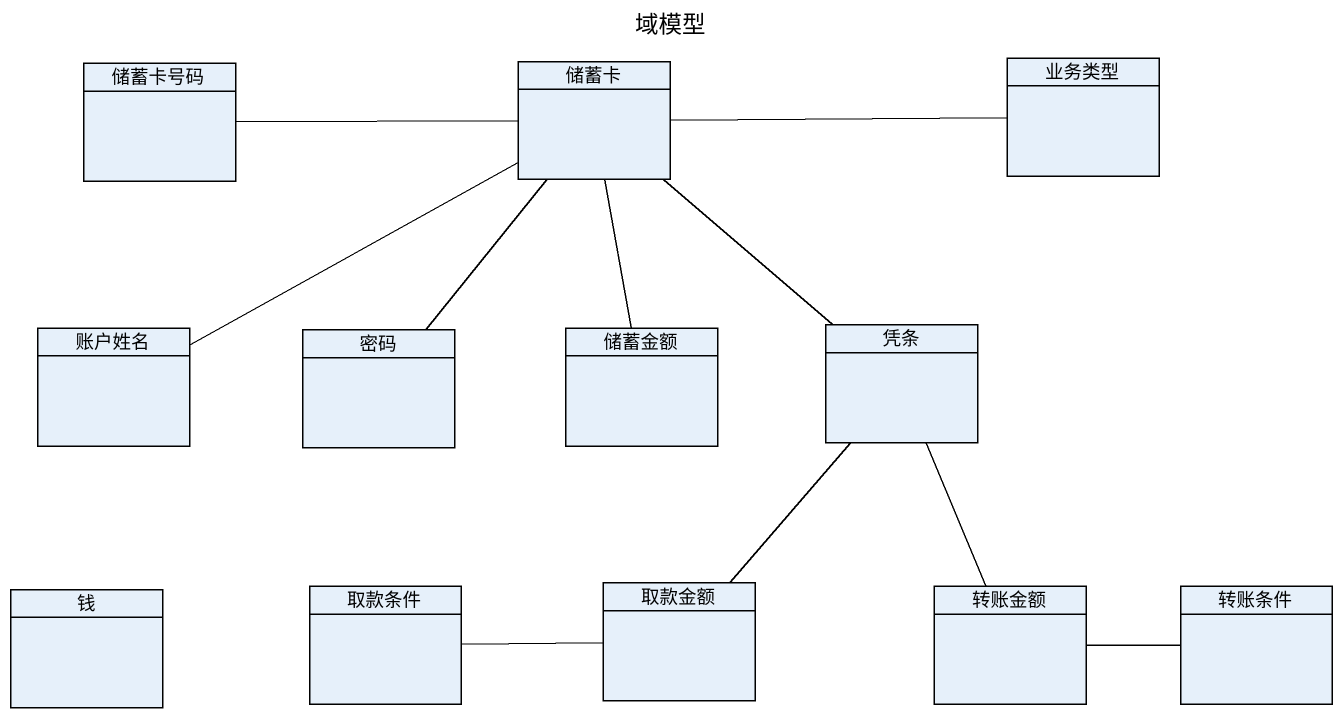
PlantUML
@startuml
title 域模型
hide circle
hide empty members
class 储蓄卡号码
class 储蓄卡
class 业务类型
class 凭条
class 账户姓名
class 密码
class 储蓄金额
class 钱
class 取款条件
class 取款金额
class 转账金额
class 转账条件
储蓄卡 -left- 储蓄卡号码
储蓄卡 -right- 业务类型
储蓄卡 -left- 账户姓名
凭条 -up- 储蓄卡
凭条 -- 转账金额
密码 -up- 储蓄卡
储蓄金额 -up- 储蓄卡
取款金额 -up- 凭条
取款金额 -left- 取款条件
转账金额 -right- 转账条件
@enduml
